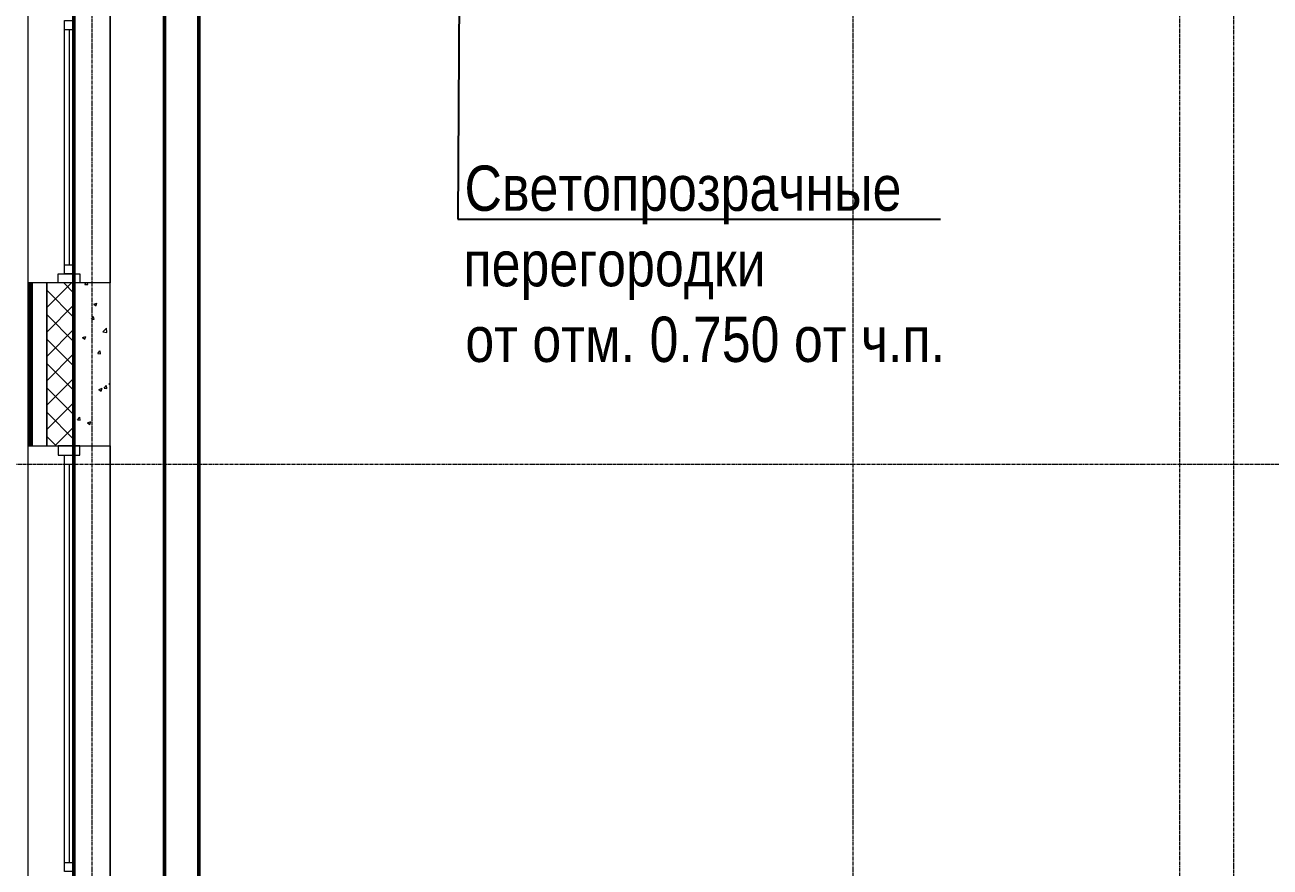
# Model space of a CAD drawing. Header units: millimetres. Extents: x -7155 to 483283, y -227682 to 148426.
# Drawn here: x -371 to 6500, y 76675 to 81325 of the extents above; entities that cross this region are included whole.
import ezdxf

# ---------------------------------------------------------------- set-up
doc = ezdxf.new("R2010")
doc.units = ezdxf.units.MM
doc.linetypes.add('CENTER2', pattern=[28.575, 19.05, -3.175, 3.175, -3.175])
for name, color, linetype, lineweight in [('A-Wall_Материал_Газоблок_Контур', 250, 'Continuous', 0), ('АР_Окна', 4, 'Continuous', 5), ('АР_Стены ПЕНОблок', 52, 'Continuous', 20), ('АР_Тонкая', 254, 'Continuous', 5), ('АР_Утеплитель', 31, 'Continuous', 0), ('АР_Штриховка', 8, 'Continuous', 0)]:
    doc.layers.add(name, color=color, linetype=linetype, lineweight=lineweight)
doc.layers.add('АР_Оси_РД_100', color=7, linetype='Continuous', lineweight=0, true_color=0x525252)
doc.layers.add('РД_Оси_100', color=7, linetype='Continuous', lineweight=0, true_color=0x525252)
doc.layers.add('КР_Балки-0.5', color=60, linetype='Continuous', lineweight=50, plot=False)
doc.styles.add('style1', font='ARIALN.TTF')

# ---------------------------------------------------------------- blocks, each defined once
blk = doc.blocks.new('СОШ_2200_АР_ОСИ_М100_28.05.24')
at = {"layer": 'АР_Оси_РД_100', "linetype": 'CENTER2'}
for p, q in [((0, -6155), (0, 139938.679)), ((4200, -6155), (4200, 139938.679)), ((-5954.958, 78900), (119910, 78900))]:
    blk.add_line(p, q, dxfattribs=at)
for points in [[(5849.555, 139938.679), (6000, 139538.679), (6000, -6194.559)], [(6300, -6195.83), (6300, 139538.679), (6450, 139938.679)]]:
    blk.add_lwpolyline(points, dxfattribs=at)

msp = doc.modelspace()

# ---------------------------------------------------------------- linework, layer by layer
at = {"color": 1, "lineweight": 50}
msp.add_lwpolyline([(589, 87844), (11994, 87844), (11994, 64899), (589, 64899)], close=True, dxfattribs=at)
at = {"layer": 'A-Wall_Материал_Газоблок_Контур', "color": 18, "linetype": 'Continuous', "lineweight": 0, "true_color": 0x000000}
for p, q in [((-355, 81400), (-355, 79900)), ((100, 79900), (100, 81400)), ((-355, 79000), (-355, 76600)), ((100, 76600), (100, 79000))]:
    msp.add_line(p, q, dxfattribs=at)
at = {"layer": 'АР_Окна', "color": 18, "linetype": 'ByBlock', "lineweight": -2, "true_color": 0x000000}
for p, q in [((2028.3, 81880), (2018.5, 80252.9)), ((2018.5, 80252.9), (4681.7, 80252.9))]:
    msp.add_line(p, q, dxfattribs=at)
at = {"layer": 'АР_Окна', "color": 18, "linetype": 'Continuous', "lineweight": 5, "true_color": 0x000000}
for p, q in [((-355, 81400), (-355, 79900)), ((100, 81400), (100, 79900)), ((-152.5, 81300), (-102.5, 81300)), ((-127.5, 81300), (-127.5, 80000)), ((-152.5, 80000), (-102.5, 80000)), ((-355, 79000), (-355, 76600)), ((100, 79000), (100, 76600)), ((-152.5, 78900), (-102.5, 78900)), ((-127.5, 78900), (-127.5, 76700)), ((-152.5, 76700), (-102.5, 76700))]:
    msp.add_line(p, q, dxfattribs=at)
for points in [[(-152.5, 81350), (-102.5, 81350), (-102.5, 79950), (-152.5, 79950)], [(-67.5, 79950), (-67.5, 79900), (-187.5, 79900), (-187.5, 79950)], [(-67.5, 78950), (-67.5, 79000), (-187.5, 79000), (-187.5, 78950)], [(-152.5, 78950), (-102.5, 78950), (-102.5, 76650), (-152.5, 76650)]]:
    msp.add_lwpolyline(points, close=True, dxfattribs=at)
at = {"layer": 'АР_Стены ПЕНОблок', "color": 18, "linetype": 'Continuous', "lineweight": 20, "true_color": 0x000000}
for p, q in [((100, 79900), (-100, 79900)), ((-100, 79900), (-100, 79000)), ((100, 79000), (100, 79900)), ((-100, 79000), (100, 79000))]:
    msp.add_line(p, q, dxfattribs=at)
at = {"layer": 'АР_Тонкая', "color": 18, "linetype": 'Continuous', "lineweight": 5, "true_color": 0x000000}
for p, q in [((-330, 79900), (-355, 79900)), ((-355, 79900), (-355, 79000)), ((-250, 79900), (-330, 79900)), ((-330, 79900), (-330, 79000)), ((-330, 79000), (-330, 79900)), ((-250, 79000), (-250, 79900)), ((-355, 79000), (-330, 79000)), ((-330, 79000), (-250, 79000))]:
    msp.add_line(p, q, dxfattribs=at)
at = {"layer": 'АР_Утеплитель', "color": 18, "linetype": 'Continuous', "lineweight": 0, "true_color": 0x000000}
for p, q in [((-100, 79900), (-250, 79900)), ((-250, 79900), (-250, 79000)), ((-100, 79000), (-100, 79900)), ((-250, 79000), (-100, 79000))]:
    msp.add_line(p, q, dxfattribs=at)
at = {"layer": 'АР_Штриховка', "color": 18, "linetype": 'Continuous', "lineweight": 0, "true_color": 0x000000}
for p, q in [((-355, 79899), (-330, 79899)), ((-355, 79898), (-330, 79898)), ((-355, 79897), (-330, 79897)), ((-355, 79896), (-330, 79896)), ((-355, 79895), (-330, 79895)), ((-355, 79894), (-330, 79894)), ((-355, 79893), (-330, 79893)), ((-355, 79892), (-330, 79892)), ((-355, 79891), (-330, 79891)), ((-355, 79890), (-330, 79890)), ((-355, 79889), (-330, 79889)), ((-355, 79888), (-330, 79888)), ((-355, 79887), (-330, 79887)), ((-355, 79886), (-330, 79886)), ((-355, 79885), (-330, 79885)), ((-355, 79884), (-330, 79884)), ((-355, 79883), (-330, 79883)), ((-355, 79882), (-330, 79882)), ((-355, 79881), (-330, 79881)), ((-355, 79880), (-330, 79880)), ((-355, 79879), (-330, 79879)), ((-355, 79878), (-330, 79878)), ((-355, 79877), (-330, 79877)), ((-355, 79876), (-330, 79876)), ((-355, 79875), (-330, 79875)), ((-355, 79874), (-330, 79874)), ((-355, 79873), (-330, 79873)), ((-355, 79872), (-330, 79872)), ((-355, 79871), (-330, 79871)), ((-355, 79870), (-330, 79870)), ((-355, 79869), (-330, 79869)), ((-355, 79868), (-330, 79868)), ((-355, 79867), (-330, 79867)), ((-355, 79866), (-330, 79866)), ((-355, 79865), (-330, 79865)), ((-355, 79864), (-330, 79864)), ((-355, 79863), (-330, 79863)), ((-355, 79862), (-330, 79862)), ((-355, 79861), (-330, 79861)), ((-355, 79860), (-330, 79860)), ((-355, 79859), (-330, 79859)), ((-355, 79858), (-330, 79858)), ((-355, 79857), (-330, 79857)), ((-355, 79856), (-330, 79856)), ((-355, 79855), (-330, 79855)), ((-355, 79854), (-330, 79854)), ((-355, 79853), (-330, 79853)), ((-355, 79852), (-330, 79852)), ((-355, 79851), (-330, 79851)), ((-355, 79850), (-330, 79850)), ((-355, 79849), (-330, 79849)), ((-355, 79848), (-330, 79848)), ((-355, 79847), (-330, 79847)), ((-355, 79846), (-330, 79846)), ((-355, 79845), (-330, 79845)), ((-355, 79844), (-330, 79844)), ((-355, 79843), (-330, 79843)), ((-355, 79842), (-330, 79842)), ((-355, 79841), (-330, 79841)), ((-355, 79840), (-330, 79840)), ((-355, 79839), (-330, 79839)), ((-250, 79898.8), (-248.8, 79900)), ((-250, 79764.1), (-114.1, 79900)), ((-100, 79710), (-250, 79860)), ((-100, 79844.7), (-155.3, 79900)), ((-39.3, 79892.2), (-32.7, 79900)), ((-39.3, 79892.2), (-24.1, 79890.8)), ((-23.9, 79890.9), (-25.6, 79900)), ((-355, 79838), (-330, 79838)), ((-355, 79837), (-330, 79837)), ((-355, 79836), (-330, 79836)), ((-355, 79835), (-330, 79835)), ((-355, 79834), (-330, 79834)), ((-355, 79833), (-330, 79833)), ((-355, 79832), (-330, 79832)), ((-355, 79831), (-330, 79831)), ((-355, 79830), (-330, 79830)), ((-355, 79829), (-330, 79829)), ((-355, 79828), (-330, 79828)), ((-355, 79827), (-330, 79827)), ((-355, 79826), (-330, 79826)), ((-355, 79825), (-330, 79825)), ((-355, 79824), (-330, 79824)), ((-355, 79823), (-330, 79823)), ((-355, 79822), (-330, 79822)), ((-355, 79821), (-330, 79821)), ((-355, 79820), (-330, 79820)), ((-355, 79819), (-330, 79819)), ((-355, 79818), (-330, 79818)), ((-355, 79817), (-330, 79817)), ((-355, 79816), (-330, 79816)), ((-355, 79815), (-330, 79815)), ((-355, 79814), (-330, 79814)), ((-355, 79813), (-330, 79813)), ((-355, 79812), (-330, 79812)), ((-355, 79811), (-330, 79811)), ((-355, 79810), (-330, 79810)), ((-355, 79809), (-330, 79809)), ((-355, 79808), (-330, 79808)), ((-355, 79807), (-330, 79807)), ((-355, 79806), (-330, 79806)), ((-355, 79805), (-330, 79805)), ((-355, 79804), (-330, 79804)), ((-355, 79803), (-330, 79803)), ((-355, 79802), (-330, 79802)), ((-355, 79801), (-330, 79801)), ((-355, 79800), (-330, 79800)), ((-355, 79799), (-330, 79799)), ((-355, 79798), (-330, 79798)), ((-355, 79797), (-330, 79797)), ((-355, 79796), (-330, 79796)), ((-355, 79795), (-330, 79795)), ((-355, 79794), (-330, 79794)), ((-355, 79793), (-330, 79793)), ((-355, 79792), (-330, 79792)), ((-355, 79791), (-330, 79791)), ((-355, 79790), (-330, 79790)), ((-355, 79789), (-330, 79789)), ((-355, 79788), (-330, 79788)), ((-355, 79787), (-330, 79787)), ((-355, 79786), (-330, 79786)), ((-355, 79785), (-330, 79785)), ((-355, 79784), (-330, 79784)), ((-355, 79783), (-330, 79783)), ((-355, 79782), (-330, 79782)), ((-355, 79781), (-330, 79781)), ((-355, 79780), (-330, 79780)), ((-355, 79779), (-330, 79779)), ((-355, 79778), (-330, 79778)), ((-355, 79777), (-330, 79777)), ((-355, 79776), (-330, 79776)), ((-355, 79775), (-330, 79775)), ((-355, 79774), (-330, 79774)), ((-355, 79773), (-330, 79773)), ((-355, 79772), (-330, 79772)), ((-355, 79771), (-330, 79771)), ((-250, 79629.4), (-100, 79779.4)), ((9, 79782.6), (21.7, 79774.1)), ((9.1, 79782.7), (26.9, 79789.5)), ((21.7, 79774.1), (26.8, 79789.5)), ((-355, 79770), (-330, 79770)), ((-355, 79769), (-330, 79769)), ((-355, 79768), (-330, 79768)), ((-355, 79767), (-330, 79767)), ((-355, 79766), (-330, 79766)), ((-355, 79765), (-330, 79765)), ((-355, 79764), (-330, 79764)), ((-355, 79763), (-330, 79763)), ((-355, 79762), (-330, 79762)), ((-355, 79761), (-330, 79761)), ((-355, 79760), (-330, 79760)), ((-355, 79759), (-330, 79759)), ((-355, 79758), (-330, 79758)), ((-355, 79757), (-330, 79757)), ((-355, 79756), (-330, 79756)), ((-355, 79755), (-330, 79755)), ((-355, 79754), (-330, 79754)), ((-355, 79753), (-330, 79753)), ((-355, 79752), (-330, 79752)), ((-355, 79751), (-330, 79751)), ((-355, 79750), (-330, 79750)), ((-355, 79749), (-330, 79749)), ((-355, 79748), (-330, 79748)), ((-355, 79747), (-330, 79747)), ((-355, 79746), (-330, 79746)), ((-355, 79745), (-330, 79745)), ((-355, 79744), (-330, 79744)), ((-355, 79743), (-330, 79743)), ((-355, 79742), (-330, 79742)), ((-355, 79741), (-330, 79741)), ((-355, 79740), (-330, 79740)), ((-355, 79739), (-330, 79739)), ((-355, 79738), (-330, 79738)), ((-355, 79737), (-330, 79737)), ((-355, 79736), (-330, 79736)), ((-355, 79735), (-330, 79735)), ((-355, 79734), (-330, 79734)), ((-355, 79733), (-330, 79733)), ((-355, 79732), (-330, 79732)), ((-355, 79731), (-330, 79731)), ((-355, 79730), (-330, 79730)), ((-355, 79729), (-330, 79729)), ((-355, 79728), (-330, 79728)), ((-355, 79727), (-330, 79727)), ((-355, 79726), (-330, 79726)), ((-355, 79725), (-330, 79725)), ((-355, 79724), (-330, 79724)), ((-355, 79723), (-330, 79723)), ((-355, 79722), (-330, 79722)), ((-355, 79721), (-330, 79721)), ((-355, 79720), (-330, 79720)), ((-355, 79719), (-330, 79719)), ((-355, 79718), (-330, 79718)), ((-355, 79717), (-330, 79717)), ((-355, 79716), (-330, 79716)), ((-355, 79715), (-330, 79715)), ((-355, 79714), (-330, 79714)), ((-355, 79713), (-330, 79713)), ((-355, 79712), (-330, 79712)), ((-355, 79711), (-330, 79711)), ((-355, 79710), (-330, 79710)), ((-355, 79709), (-330, 79709)), ((-355, 79708), (-330, 79708)), ((-355, 79707), (-330, 79707)), ((-355, 79706), (-330, 79706)), ((-355, 79705), (-330, 79705)), ((-355, 79704), (-330, 79704)), ((-355, 79703), (-330, 79703)), ((-355, 79702), (-330, 79702)), ((-100, 79575.3), (-250, 79725.3)), ((-4.1, 79701.1), (8.2, 79715.7)), ((11.3, 79699.8), (8.4, 79715.7)), ((-355, 79701), (-330, 79701)), ((-355, 79700), (-330, 79700)), ((-355, 79699), (-330, 79699)), ((-355, 79698), (-330, 79698)), ((-355, 79697), (-330, 79697)), ((-355, 79696), (-330, 79696)), ((-355, 79695), (-330, 79695)), ((-355, 79694), (-330, 79694)), ((-355, 79693), (-330, 79693)), ((-355, 79692), (-330, 79692)), ((-355, 79691), (-330, 79691)), ((-355, 79690), (-330, 79690)), ((-355, 79689), (-330, 79689)), ((-355, 79688), (-330, 79688)), ((-355, 79687), (-330, 79687)), ((-355, 79686), (-330, 79686)), ((-355, 79685), (-330, 79685)), ((-355, 79684), (-330, 79684)), ((-355, 79683), (-330, 79683)), ((-355, 79682), (-330, 79682)), ((-355, 79681), (-330, 79681)), ((-355, 79680), (-330, 79680)), ((-355, 79679), (-330, 79679)), ((-355, 79678), (-330, 79678)), ((-355, 79677), (-330, 79677)), ((-355, 79676), (-330, 79676)), ((-355, 79675), (-330, 79675)), ((-355, 79674), (-330, 79674)), ((-355, 79673), (-330, 79673)), ((-355, 79672), (-330, 79672)), ((-355, 79671), (-330, 79671)), ((-355, 79670), (-330, 79670)), ((-355, 79669), (-330, 79669)), ((-355, 79668), (-330, 79668)), ((-355, 79667), (-330, 79667)), ((-355, 79666), (-330, 79666)), ((-355, 79665), (-330, 79665)), ((-355, 79664), (-330, 79664)), ((-355, 79663), (-330, 79663)), ((-355, 79662), (-330, 79662)), ((-355, 79661), (-330, 79661)), ((-355, 79660), (-330, 79660)), ((-355, 79659), (-330, 79659)), ((-355, 79658), (-330, 79658)), ((-355, 79657), (-330, 79657)), ((-355, 79656), (-330, 79656)), ((-355, 79655), (-330, 79655)), ((-355, 79654), (-330, 79654)), ((-355, 79653), (-330, 79653)), ((-355, 79652), (-330, 79652)), ((-355, 79651), (-330, 79651)), ((-355, 79650), (-330, 79650)), ((-355, 79649), (-330, 79649)), ((-355, 79648), (-330, 79648)), ((-355, 79647), (-330, 79647)), ((-355, 79646), (-330, 79646)), ((-355, 79645), (-330, 79645)), ((-355, 79644), (-330, 79644)), ((-355, 79643), (-330, 79643)), ((-355, 79642), (-330, 79642)), ((-355, 79641), (-330, 79641)), ((-355, 79640), (-330, 79640)), ((-355, 79639), (-330, 79639)), ((-355, 79638), (-330, 79638)), ((-355, 79637), (-330, 79637)), ((-355, 79636), (-330, 79636)), ((-355, 79635), (-330, 79635)), ((-355, 79634), (-330, 79634)), ((-355, 79633), (-330, 79633)), ((-250, 79494.7), (-100, 79644.7)), ((-4.1, 79701.1), (11.1, 79699.8)), ((58.8, 79630.5), (78.6, 79651.1)), ((81.4, 79627), (78.6, 79651.1)), ((-355, 79632), (-330, 79632)), ((-355, 79631), (-330, 79631)), ((-355, 79630), (-330, 79630)), ((-355, 79629), (-330, 79629)), ((-355, 79628), (-330, 79628)), ((-355, 79627), (-330, 79627)), ((-355, 79626), (-330, 79626)), ((-355, 79625), (-330, 79625)), ((-355, 79624), (-330, 79624)), ((-355, 79623), (-330, 79623)), ((-355, 79622), (-330, 79622)), ((-355, 79621), (-330, 79621)), ((-355, 79620), (-330, 79620)), ((-355, 79619), (-330, 79619)), ((-355, 79618), (-330, 79618)), ((-355, 79617), (-330, 79617)), ((-355, 79616), (-330, 79616)), ((-355, 79615), (-330, 79615)), ((-355, 79614), (-330, 79614)), ((-355, 79613), (-330, 79613)), ((-355, 79612), (-330, 79612)), ((-355, 79611), (-330, 79611)), ((-355, 79610), (-330, 79610)), ((-355, 79609), (-330, 79609)), ((-355, 79608), (-330, 79608)), ((-355, 79607), (-330, 79607)), ((-355, 79606), (-330, 79606)), ((-355, 79605), (-330, 79605)), ((-355, 79604), (-330, 79604)), ((-355, 79603), (-330, 79603)), ((-355, 79602), (-330, 79602)), ((-355, 79601), (-330, 79601)), ((-355, 79600), (-330, 79600)), ((-355, 79599), (-330, 79599)), ((-355, 79598), (-330, 79598)), ((-355, 79597), (-330, 79597)), ((-355, 79596), (-330, 79596)), ((-355, 79595), (-330, 79595)), ((-355, 79594), (-330, 79594)), ((-355, 79593), (-330, 79593)), ((-355, 79592), (-330, 79592)), ((-355, 79591), (-330, 79591)), ((-355, 79590), (-330, 79590)), ((-355, 79589), (-330, 79589)), ((-355, 79588), (-330, 79588)), ((-355, 79587), (-330, 79587)), ((-355, 79586), (-330, 79586)), ((-355, 79585), (-330, 79585)), ((-355, 79584), (-330, 79584)), ((-355, 79583), (-330, 79583)), ((-355, 79582), (-330, 79582)), ((-355, 79581), (-330, 79581)), ((-355, 79580), (-330, 79580)), ((-355, 79579), (-330, 79579)), ((-355, 79578), (-330, 79578)), ((-355, 79577), (-330, 79577)), ((-355, 79576), (-330, 79576)), ((-355, 79575), (-330, 79575)), ((-355, 79574), (-330, 79574)), ((-355, 79573), (-330, 79573)), ((-355, 79572), (-330, 79572)), ((-355, 79571), (-330, 79571)), ((-355, 79570), (-330, 79570)), ((-355, 79569), (-330, 79569)), ((-355, 79568), (-330, 79568)), ((-355, 79567), (-330, 79567)), ((-355, 79566), (-330, 79566)), ((-355, 79565), (-330, 79565)), ((-100, 79440.6), (-250, 79590.6)), ((-52.8, 79598.5), (-40.1, 79589.9)), ((-52.7, 79598.5), (-35, 79605.3)), ((-40.1, 79589.9), (-35, 79605.3)), ((58.8, 79630.4), (81.4, 79626.9)), ((-355, 79564), (-330, 79564)), ((-355, 79563), (-330, 79563)), ((-355, 79562), (-330, 79562)), ((-355, 79561), (-330, 79561)), ((-355, 79560), (-330, 79560)), ((-355, 79559), (-330, 79559)), ((-355, 79558), (-330, 79558)), ((-355, 79557), (-330, 79557)), ((-355, 79556), (-330, 79556)), ((-355, 79555), (-330, 79555)), ((-355, 79554), (-330, 79554)), ((-355, 79553), (-330, 79553)), ((-355, 79552), (-330, 79552)), ((-355, 79551), (-330, 79551)), ((-355, 79550), (-330, 79550)), ((-355, 79549), (-330, 79549)), ((-355, 79548), (-330, 79548)), ((-355, 79547), (-330, 79547)), ((-355, 79546), (-330, 79546)), ((-355, 79545), (-330, 79545)), ((-355, 79544), (-330, 79544)), ((-355, 79543), (-330, 79543)), ((-355, 79542), (-330, 79542)), ((-355, 79541), (-330, 79541)), ((-355, 79540), (-330, 79540)), ((-355, 79539), (-330, 79539)), ((-355, 79538), (-330, 79538)), ((-355, 79537), (-330, 79537)), ((-355, 79536), (-330, 79536)), ((-355, 79535), (-330, 79535)), ((-355, 79534), (-330, 79534)), ((-355, 79533), (-330, 79533)), ((-355, 79532), (-330, 79532)), ((-355, 79531), (-330, 79531)), ((-355, 79530), (-330, 79530)), ((-355, 79529), (-330, 79529)), ((-355, 79528), (-330, 79528)), ((-355, 79527), (-330, 79527)), ((-355, 79526), (-330, 79526)), ((-355, 79525), (-330, 79525)), ((-355, 79524), (-330, 79524)), ((-355, 79523), (-330, 79523)), ((-355, 79522), (-330, 79522)), ((-355, 79521), (-330, 79521)), ((-355, 79520), (-330, 79520)), ((-355, 79519), (-330, 79519)), ((-355, 79518), (-330, 79518)), ((-355, 79517), (-330, 79517)), ((-355, 79516), (-330, 79516)), ((-355, 79515), (-330, 79515)), ((-355, 79514), (-330, 79514)), ((-355, 79513), (-330, 79513)), ((-355, 79512), (-330, 79512)), ((-355, 79511), (-330, 79511)), ((-355, 79510), (-330, 79510)), ((-355, 79509), (-330, 79509)), ((-355, 79508), (-330, 79508)), ((-355, 79507), (-330, 79507)), ((-355, 79506), (-330, 79506)), ((-355, 79505), (-330, 79505)), ((-355, 79504), (-330, 79504)), ((-355, 79503), (-330, 79503)), ((-355, 79502), (-330, 79502)), ((-355, 79501), (-330, 79501)), ((-355, 79500), (-330, 79500)), ((-355, 79499), (-330, 79499)), ((-355, 79498), (-330, 79498)), ((-355, 79497), (-330, 79497)), ((-355, 79496), (-330, 79496)), ((-250, 79360), (-100, 79510)), ((31.2, 79510), (43.4, 79524.6)), ((31.2, 79510), (46.4, 79508.7)), ((46.5, 79508.7), (43.6, 79524.7)), ((98.9, 79496.2), (100, 79496.7)), ((98.9, 79496.2), (100, 79495.4)), ((-355, 79495), (-330, 79495)), ((-355, 79494), (-330, 79494)), ((-355, 79493), (-330, 79493)), ((-355, 79492), (-330, 79492)), ((-355, 79491), (-330, 79491)), ((-355, 79490), (-330, 79490)), ((-355, 79489), (-330, 79489)), ((-355, 79488), (-330, 79488)), ((-355, 79487), (-330, 79487)), ((-355, 79486), (-330, 79486)), ((-355, 79485), (-330, 79485)), ((-355, 79484), (-330, 79484)), ((-355, 79483), (-330, 79483)), ((-355, 79482), (-330, 79482)), ((-355, 79481), (-330, 79481)), ((-355, 79480), (-330, 79480)), ((-355, 79479), (-330, 79479)), ((-355, 79478), (-330, 79478)), ((-355, 79477), (-330, 79477)), ((-355, 79476), (-330, 79476)), ((-355, 79475), (-330, 79475)), ((-355, 79474), (-330, 79474)), ((-355, 79473), (-330, 79473)), ((-355, 79472), (-330, 79472)), ((-355, 79471), (-330, 79471)), ((-355, 79470), (-330, 79470)), ((-355, 79469), (-330, 79469)), ((-355, 79468), (-330, 79468)), ((-355, 79467), (-330, 79467)), ((-355, 79466), (-330, 79466)), ((-355, 79465), (-330, 79465)), ((-355, 79464), (-330, 79464)), ((-355, 79463), (-330, 79463)), ((-355, 79462), (-330, 79462)), ((-355, 79461), (-330, 79461)), ((-355, 79460), (-330, 79460)), ((-355, 79459), (-330, 79459)), ((-355, 79458), (-330, 79458)), ((-355, 79457), (-330, 79457)), ((-355, 79456), (-330, 79456)), ((-355, 79455), (-330, 79455)), ((-355, 79454), (-330, 79454)), ((-355, 79453), (-330, 79453)), ((-355, 79452), (-330, 79452)), ((-355, 79451), (-330, 79451)), ((-355, 79450), (-330, 79450)), ((-355, 79449), (-330, 79449)), ((-355, 79448), (-330, 79448)), ((-355, 79447), (-330, 79447)), ((-355, 79446), (-330, 79446)), ((-355, 79445), (-330, 79445)), ((-355, 79444), (-330, 79444)), ((-355, 79443), (-330, 79443)), ((-355, 79442), (-330, 79442)), ((-355, 79441), (-330, 79441)), ((-355, 79440), (-330, 79440)), ((-355, 79439), (-330, 79439)), ((-355, 79438), (-330, 79438)), ((-355, 79437), (-330, 79437)), ((-355, 79436), (-330, 79436)), ((-355, 79435), (-330, 79435)), ((-355, 79434), (-330, 79434)), ((-355, 79433), (-330, 79433)), ((-355, 79432), (-330, 79432)), ((-355, 79431), (-330, 79431)), ((-355, 79430), (-330, 79430)), ((-355, 79429), (-330, 79429)), ((-355, 79428), (-330, 79428)), ((-355, 79427), (-330, 79427)), ((-100, 79305.9), (-250, 79455.9)), ((-355, 79426), (-330, 79426)), ((-355, 79425), (-330, 79425)), ((-355, 79424), (-330, 79424)), ((-355, 79423), (-330, 79423)), ((-355, 79422), (-330, 79422)), ((-355, 79421), (-330, 79421)), ((-355, 79420), (-330, 79420)), ((-355, 79419), (-330, 79419)), ((-355, 79418), (-330, 79418)), ((-355, 79417), (-330, 79417)), ((-355, 79416), (-330, 79416)), ((-355, 79415), (-330, 79415)), ((-355, 79414), (-330, 79414)), ((-355, 79413), (-330, 79413)), ((-355, 79412), (-330, 79412)), ((-355, 79411), (-330, 79411)), ((-355, 79410), (-330, 79410)), ((-355, 79409), (-330, 79409)), ((-355, 79408), (-330, 79408)), ((-355, 79407), (-330, 79407)), ((-355, 79406), (-330, 79406)), ((-355, 79405), (-330, 79405)), ((-355, 79404), (-330, 79404)), ((-355, 79403), (-330, 79403)), ((-355, 79402), (-330, 79402)), ((-355, 79401), (-330, 79401)), ((-355, 79400), (-330, 79400)), ((-355, 79399), (-330, 79399)), ((-355, 79398), (-330, 79398)), ((-355, 79397), (-330, 79397)), ((-355, 79396), (-330, 79396)), ((-355, 79395), (-330, 79395)), ((-355, 79394), (-330, 79394)), ((-355, 79393), (-330, 79393)), ((-355, 79392), (-330, 79392)), ((-355, 79391), (-330, 79391)), ((-355, 79390), (-330, 79390)), ((-355, 79389), (-330, 79389)), ((-355, 79388), (-330, 79388)), ((-355, 79387), (-330, 79387)), ((-355, 79386), (-330, 79386)), ((-355, 79385), (-330, 79385)), ((-355, 79384), (-330, 79384)), ((-355, 79383), (-330, 79383)), ((-355, 79382), (-330, 79382)), ((-355, 79381), (-330, 79381)), ((-355, 79380), (-330, 79380)), ((-355, 79379), (-330, 79379)), ((-355, 79378), (-330, 79378)), ((-355, 79377), (-330, 79377)), ((-355, 79376), (-330, 79376)), ((-355, 79375), (-330, 79375)), ((-355, 79374), (-330, 79374)), ((-355, 79373), (-330, 79373)), ((-355, 79372), (-330, 79372)), ((-355, 79371), (-330, 79371)), ((-355, 79370), (-330, 79370)), ((-355, 79369), (-330, 79369)), ((-355, 79368), (-330, 79368)), ((-355, 79367), (-330, 79367)), ((-355, 79366), (-330, 79366)), ((-355, 79365), (-330, 79365)), ((-355, 79364), (-330, 79364)), ((-355, 79363), (-330, 79363)), ((-355, 79362), (-330, 79362)), ((-355, 79361), (-330, 79361)), ((-355, 79360), (-330, 79360)), ((-355, 79359), (-330, 79359)), ((-355, 79358), (-330, 79358)), ((-250, 79225.3), (-100, 79375.3)), ((-100, 79419.9), (-96.8, 79421.1)), ((-100, 79411.5), (-96.8, 79421.1)), ((-355, 79357), (-330, 79357)), ((-355, 79356), (-330, 79356)), ((-355, 79355), (-330, 79355)), ((-355, 79354), (-330, 79354)), ((-355, 79353), (-330, 79353)), ((-355, 79352), (-330, 79352)), ((-355, 79351), (-330, 79351)), ((-355, 79350), (-330, 79350)), ((-355, 79349), (-330, 79349)), ((-355, 79348), (-330, 79348)), ((-355, 79347), (-330, 79347)), ((-355, 79346), (-330, 79346)), ((-355, 79345), (-330, 79345)), ((-355, 79344), (-330, 79344)), ((-355, 79343), (-330, 79343)), ((-355, 79342), (-330, 79342)), ((-355, 79341), (-330, 79341)), ((-355, 79340), (-330, 79340)), ((-355, 79339), (-330, 79339)), ((-355, 79338), (-330, 79338)), ((-355, 79337), (-330, 79337)), ((-355, 79336), (-330, 79336)), ((-355, 79335), (-330, 79335)), ((-355, 79334), (-330, 79334)), ((-355, 79333), (-330, 79333)), ((-355, 79332), (-330, 79332)), ((-355, 79331), (-330, 79331)), ((-355, 79330), (-330, 79330)), ((-355, 79329), (-330, 79329)), ((-355, 79328), (-330, 79328)), ((-355, 79327), (-330, 79327)), ((-355, 79326), (-330, 79326)), ((-355, 79325), (-330, 79325)), ((-355, 79324), (-330, 79324)), ((-355, 79323), (-330, 79323)), ((-355, 79322), (-330, 79322)), ((-355, 79321), (-330, 79321)), ((-355, 79320), (-330, 79320)), ((-355, 79319), (-330, 79319)), ((-355, 79318), (-330, 79318)), ((-355, 79317), (-330, 79317)), ((-355, 79316), (-330, 79316)), ((-355, 79315), (-330, 79315)), ((-355, 79314), (-330, 79314)), ((-355, 79313), (-330, 79313)), ((-355, 79312), (-330, 79312)), ((-355, 79311), (-330, 79311)), ((-355, 79310), (-330, 79310)), ((-355, 79309), (-330, 79309)), ((-355, 79308), (-330, 79308)), ((-355, 79307), (-330, 79307)), ((-355, 79306), (-330, 79306)), ((-355, 79305), (-330, 79305)), ((-355, 79304), (-330, 79304)), ((-355, 79303), (-330, 79303)), ((-355, 79302), (-330, 79302)), ((-355, 79301), (-330, 79301)), ((-355, 79300), (-330, 79300)), ((-355, 79299), (-330, 79299)), ((-355, 79298), (-330, 79298)), ((-355, 79297), (-330, 79297)), ((-355, 79296), (-330, 79296)), ((-355, 79295), (-330, 79295)), ((-355, 79294), (-330, 79294)), ((-355, 79293), (-330, 79293)), ((-355, 79292), (-330, 79292)), ((-355, 79291), (-330, 79291)), ((-355, 79290), (-330, 79290)), ((-100, 79171.2), (-250, 79321.2)), ((37.1, 79312.1), (54.9, 79318.9)), ((37.1, 79312), (49.7, 79303.5)), ((49.7, 79303.5), (54.8, 79318.8)), ((66.4, 79319), (78.7, 79333.6)), ((66.4, 79319), (81.6, 79317.7)), ((81.8, 79317.7), (78.9, 79333.6)), ((92.5, 79341), (100, 79348.9)), ((92.5, 79340.9), (100, 79339.8)), ((-355, 79289), (-330, 79289)), ((-355, 79288), (-330, 79288)), ((-355, 79287), (-330, 79287)), ((-355, 79286), (-330, 79286)), ((-355, 79285), (-330, 79285)), ((-355, 79284), (-330, 79284)), ((-355, 79283), (-330, 79283)), ((-355, 79282), (-330, 79282)), ((-355, 79281), (-330, 79281)), ((-355, 79280), (-330, 79280)), ((-355, 79279), (-330, 79279)), ((-355, 79278), (-330, 79278)), ((-355, 79277), (-330, 79277)), ((-355, 79276), (-330, 79276)), ((-355, 79275), (-330, 79275)), ((-355, 79274), (-330, 79274)), ((-355, 79273), (-330, 79273)), ((-355, 79272), (-330, 79272)), ((-355, 79271), (-330, 79271)), ((-355, 79270), (-330, 79270)), ((-355, 79269), (-330, 79269)), ((-355, 79268), (-330, 79268)), ((-355, 79267), (-330, 79267)), ((-355, 79266), (-330, 79266)), ((-355, 79265), (-330, 79265)), ((-355, 79264), (-330, 79264)), ((-355, 79263), (-330, 79263)), ((-355, 79262), (-330, 79262)), ((-355, 79261), (-330, 79261)), ((-355, 79260), (-330, 79260)), ((-355, 79259), (-330, 79259)), ((-355, 79258), (-330, 79258)), ((-355, 79257), (-330, 79257)), ((-355, 79256), (-330, 79256)), ((-355, 79255), (-330, 79255)), ((-355, 79254), (-330, 79254)), ((-355, 79253), (-330, 79253)), ((-355, 79252), (-330, 79252)), ((-355, 79251), (-330, 79251)), ((-355, 79250), (-330, 79250)), ((-355, 79249), (-330, 79249)), ((-355, 79248), (-330, 79248)), ((-355, 79247), (-330, 79247)), ((-355, 79246), (-330, 79246)), ((-355, 79245), (-330, 79245)), ((-355, 79244), (-330, 79244)), ((-355, 79243), (-330, 79243)), ((-355, 79242), (-330, 79242)), ((-355, 79241), (-330, 79241)), ((-355, 79240), (-330, 79240)), ((-355, 79239), (-330, 79239)), ((-355, 79238), (-330, 79238)), ((-355, 79237), (-330, 79237)), ((-355, 79236), (-330, 79236)), ((-355, 79235), (-330, 79235)), ((-355, 79234), (-330, 79234)), ((-355, 79233), (-330, 79233)), ((-355, 79232), (-330, 79232)), ((-355, 79231), (-330, 79231)), ((-355, 79230), (-330, 79230)), ((-355, 79229), (-330, 79229)), ((-355, 79228), (-330, 79228)), ((-355, 79227), (-330, 79227)), ((-355, 79226), (-330, 79226)), ((-355, 79225), (-330, 79225)), ((-355, 79224), (-330, 79224)), ((-355, 79223), (-330, 79223)), ((-355, 79222), (-330, 79222)), ((-355, 79221), (-330, 79221)), ((-250, 79090.6), (-100, 79240.6)), ((-355, 79220), (-330, 79220)), ((-355, 79219), (-330, 79219)), ((-355, 79218), (-330, 79218)), ((-355, 79217), (-330, 79217)), ((-355, 79216), (-330, 79216)), ((-355, 79215), (-330, 79215)), ((-355, 79214), (-330, 79214)), ((-355, 79213), (-330, 79213)), ((-355, 79212), (-330, 79212)), ((-355, 79211), (-330, 79211)), ((-355, 79210), (-330, 79210)), ((-355, 79209), (-330, 79209)), ((-355, 79208), (-330, 79208)), ((-355, 79207), (-330, 79207)), ((-355, 79206), (-330, 79206)), ((-355, 79205), (-330, 79205)), ((-355, 79204), (-330, 79204)), ((-355, 79203), (-330, 79203)), ((-355, 79202), (-330, 79202)), ((-355, 79201), (-330, 79201)), ((-355, 79200), (-330, 79200)), ((-355, 79199), (-330, 79199)), ((-355, 79198), (-330, 79198)), ((-355, 79197), (-330, 79197)), ((-355, 79196), (-330, 79196)), ((-355, 79195), (-330, 79195)), ((-355, 79194), (-330, 79194)), ((-355, 79193), (-330, 79193)), ((-355, 79192), (-330, 79192)), ((-355, 79191), (-330, 79191)), ((-355, 79190), (-330, 79190)), ((-355, 79189), (-330, 79189)), ((-355, 79188), (-330, 79188)), ((-355, 79187), (-330, 79187)), ((-355, 79186), (-330, 79186)), ((-355, 79185), (-330, 79185)), ((-355, 79184), (-330, 79184)), ((-355, 79183), (-330, 79183)), ((-355, 79182), (-330, 79182)), ((-355, 79181), (-330, 79181)), ((-355, 79180), (-330, 79180)), ((-355, 79179), (-330, 79179)), ((-355, 79178), (-330, 79178)), ((-355, 79177), (-330, 79177)), ((-355, 79176), (-330, 79176)), ((-355, 79175), (-330, 79175)), ((-355, 79174), (-330, 79174)), ((-355, 79173), (-330, 79173)), ((-355, 79172), (-330, 79172)), ((-355, 79171), (-330, 79171)), ((-355, 79170), (-330, 79170)), ((-355, 79169), (-330, 79169)), ((-355, 79168), (-330, 79168)), ((-355, 79167), (-330, 79167)), ((-355, 79166), (-330, 79166)), ((-355, 79165), (-330, 79165)), ((-355, 79164), (-330, 79164)), ((-355, 79163), (-330, 79163)), ((-355, 79162), (-330, 79162)), ((-355, 79161), (-330, 79161)), ((-355, 79160), (-330, 79160)), ((-355, 79159), (-330, 79159)), ((-355, 79158), (-330, 79158)), ((-355, 79157), (-330, 79157)), ((-355, 79156), (-330, 79156)), ((-355, 79155), (-330, 79155)), ((-355, 79154), (-330, 79154)), ((-355, 79153), (-330, 79153)), ((-355, 79152), (-330, 79152)), ((-100, 79036.5), (-250, 79186.5)), ((-80.5, 79143.9), (-68.3, 79158.5)), ((-65.2, 79142.6), (-68.1, 79158.5)), ((-355, 79151), (-330, 79151)), ((-355, 79150), (-330, 79150)), ((-355, 79149), (-330, 79149)), ((-355, 79148), (-330, 79148)), ((-355, 79147), (-330, 79147)), ((-355, 79146), (-330, 79146)), ((-355, 79145), (-330, 79145)), ((-355, 79144), (-330, 79144)), ((-355, 79143), (-330, 79143)), ((-355, 79142), (-330, 79142)), ((-355, 79141), (-330, 79141)), ((-355, 79140), (-330, 79140)), ((-355, 79139), (-330, 79139)), ((-355, 79138), (-330, 79138)), ((-355, 79137), (-330, 79137)), ((-355, 79136), (-330, 79136)), ((-355, 79135), (-330, 79135)), ((-355, 79134), (-330, 79134)), ((-355, 79133), (-330, 79133)), ((-355, 79132), (-330, 79132)), ((-355, 79131), (-330, 79131)), ((-355, 79130), (-330, 79130)), ((-355, 79129), (-330, 79129)), ((-355, 79128), (-330, 79128)), ((-355, 79127), (-330, 79127)), ((-355, 79126), (-330, 79126)), ((-355, 79125), (-330, 79125)), ((-355, 79124), (-330, 79124)), ((-355, 79123), (-330, 79123)), ((-355, 79122), (-330, 79122)), ((-355, 79121), (-330, 79121)), ((-355, 79120), (-330, 79120)), ((-355, 79119), (-330, 79119)), ((-355, 79118), (-330, 79118)), ((-355, 79117), (-330, 79117)), ((-355, 79116), (-330, 79116)), ((-355, 79115), (-330, 79115)), ((-355, 79114), (-330, 79114)), ((-355, 79113), (-330, 79113)), ((-355, 79112), (-330, 79112)), ((-355, 79111), (-330, 79111)), ((-355, 79110), (-330, 79110)), ((-355, 79109), (-330, 79109)), ((-355, 79108), (-330, 79108)), ((-355, 79107), (-330, 79107)), ((-355, 79106), (-330, 79106)), ((-355, 79105), (-330, 79105)), ((-355, 79104), (-330, 79104)), ((-355, 79103), (-330, 79103)), ((-355, 79102), (-330, 79102)), ((-355, 79101), (-330, 79101)), ((-355, 79100), (-330, 79100)), ((-355, 79099), (-330, 79099)), ((-355, 79098), (-330, 79098)), ((-355, 79097), (-330, 79097)), ((-355, 79096), (-330, 79096)), ((-355, 79095), (-330, 79095)), ((-355, 79094), (-330, 79094)), ((-355, 79093), (-330, 79093)), ((-355, 79092), (-330, 79092)), ((-355, 79091), (-330, 79091)), ((-355, 79090), (-330, 79090)), ((-355, 79089), (-330, 79089)), ((-355, 79088), (-330, 79088)), ((-355, 79087), (-330, 79087)), ((-355, 79086), (-330, 79086)), ((-355, 79085), (-330, 79085)), ((-355, 79084), (-330, 79084)), ((-205.9, 79000), (-100, 79105.9)), ((-80.5, 79143.9), (-65.3, 79142.5)), ((-24.7, 79127.9), (-6.9, 79134.7)), ((-24.7, 79127.8), (-12.1, 79119.3)), ((-12.1, 79119.3), (-7, 79134.6)), ((-355, 79083), (-330, 79083)), ((-355, 79082), (-330, 79082)), ((-355, 79081), (-330, 79081)), ((-355, 79080), (-330, 79080)), ((-355, 79079), (-330, 79079)), ((-355, 79078), (-330, 79078)), ((-355, 79077), (-330, 79077)), ((-355, 79076), (-330, 79076)), ((-355, 79075), (-330, 79075)), ((-355, 79074), (-330, 79074)), ((-355, 79073), (-330, 79073)), ((-355, 79072), (-330, 79072)), ((-355, 79071), (-330, 79071)), ((-355, 79070), (-330, 79070)), ((-355, 79069), (-330, 79069)), ((-355, 79068), (-330, 79068)), ((-355, 79067), (-330, 79067)), ((-355, 79066), (-330, 79066)), ((-355, 79065), (-330, 79065)), ((-355, 79064), (-330, 79064)), ((-355, 79063), (-330, 79063)), ((-355, 79062), (-330, 79062)), ((-355, 79061), (-330, 79061)), ((-355, 79060), (-330, 79060)), ((-355, 79059), (-330, 79059)), ((-355, 79058), (-330, 79058)), ((-355, 79057), (-330, 79057)), ((-355, 79056), (-330, 79056)), ((-355, 79055), (-330, 79055)), ((-355, 79054), (-330, 79054)), ((-355, 79053), (-330, 79053)), ((-355, 79052), (-330, 79052)), ((-355, 79051), (-330, 79051)), ((-355, 79050), (-330, 79050)), ((-355, 79049), (-330, 79049)), ((-355, 79048), (-330, 79048)), ((-355, 79047), (-330, 79047)), ((-355, 79046), (-330, 79046)), ((-355, 79045), (-330, 79045)), ((-355, 79044), (-330, 79044)), ((-355, 79043), (-330, 79043)), ((-355, 79042), (-330, 79042)), ((-355, 79041), (-330, 79041)), ((-355, 79040), (-330, 79040)), ((-355, 79039), (-330, 79039)), ((-355, 79038), (-330, 79038)), ((-355, 79037), (-330, 79037)), ((-355, 79036), (-330, 79036)), ((-355, 79035), (-330, 79035)), ((-355, 79034), (-330, 79034)), ((-355, 79033), (-330, 79033)), ((-355, 79032), (-330, 79032)), ((-355, 79031), (-330, 79031)), ((-355, 79030), (-330, 79030)), ((-355, 79029), (-330, 79029)), ((-355, 79028), (-330, 79028)), ((-355, 79027), (-330, 79027)), ((-355, 79026), (-330, 79026)), ((-355, 79025), (-330, 79025)), ((-355, 79024), (-330, 79024)), ((-355, 79023), (-330, 79023)), ((-355, 79022), (-330, 79022)), ((-355, 79021), (-330, 79021)), ((-355, 79020), (-330, 79020)), ((-355, 79019), (-330, 79019)), ((-355, 79018), (-330, 79018)), ((-355, 79017), (-330, 79017)), ((-355, 79016), (-330, 79016)), ((-355, 79015), (-330, 79015)), ((-198.3, 79000), (-250, 79051.7)), ((-355, 79014), (-330, 79014)), ((-355, 79013), (-330, 79013)), ((-355, 79012), (-330, 79012)), ((-355, 79011), (-330, 79011)), ((-355, 79010), (-330, 79010)), ((-355, 79009), (-330, 79009)), ((-355, 79008), (-330, 79008)), ((-355, 79007), (-330, 79007)), ((-355, 79006), (-330, 79006)), ((-355, 79005), (-330, 79005)), ((-355, 79004), (-330, 79004)), ((-355, 79003), (-330, 79003)), ((-355, 79002), (-330, 79002)), ((-355, 79001), (-330, 79001)), ((-355, 79000), (-330, 79000))]:
    msp.add_line(p, q, dxfattribs=at)
at = {"layer": 'КР_Балки-0.5', "color": 18, "ltscale": 200, "true_color": 0x000000}
for p, q in [((-100, 64295), (-100, 90800)), ((-100, 64295), (-100, 90800)), ((400, 90800), (400, 64295)), ((400, 90800), (400, 64295))]:
    msp.add_line(p, q, dxfattribs=at)

# ---------------------------------------------------------------- block references
at = {"layer": 'РД_Оси_100'}
msp.add_blockref('СОШ_2200_АР_ОСИ_М100_28.05.24', (0, 0), dxfattribs=at)

# ---------------------------------------------------------------- texts
at = {"layer": 'АР_Окна', "color": 18, "lineweight": 50, "true_color": 0x000000, "style": 'style1'}
for s, p in [('Светопрозрачные', (2054.8, 80298.5)), ('перегородки', (2049.4, 79881.8)), ('. 0.750 ', (2916.9, 79464.1)), ('от отм', (2059.4, 79464.1)), ('от ч', (3872.5, 79464.1)), ('п', (4471.5, 79464.1)), ('.', (4391.8, 79464.1)), ('.', (4626.6, 79464.1))]:
    msp.add_text(s, height=250, rotation=0, dxfattribs=at).set_placement(p)

doc.saveas('drawing.dxf')
